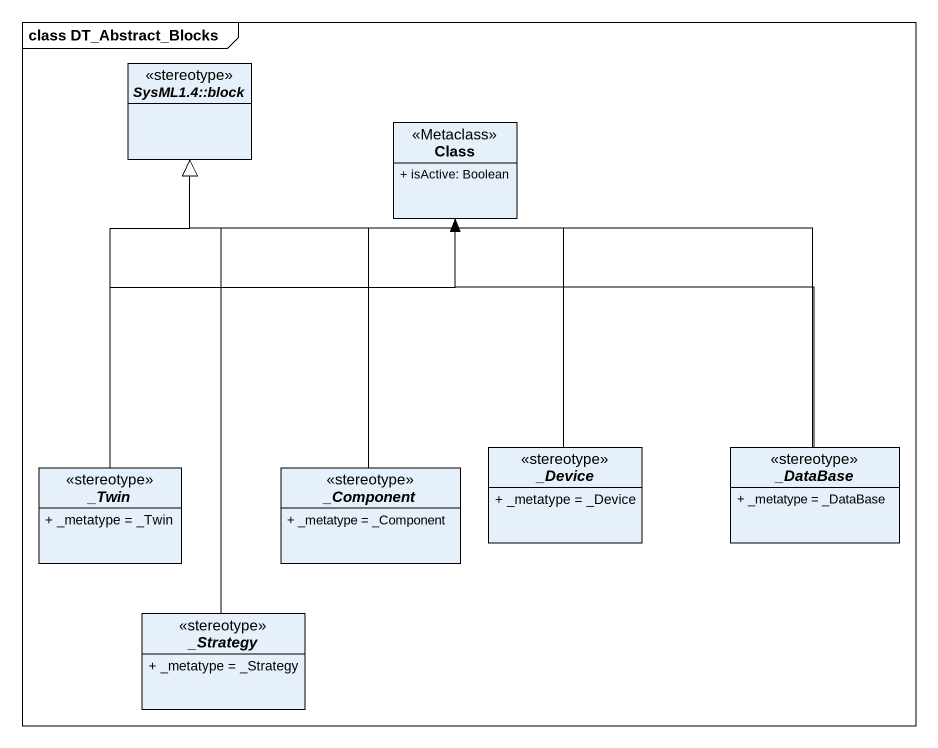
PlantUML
@startuml
mainframe class DT_Abstract_Blocks
hide circle
hide empty members
skinparam classAttributeIconSize 0
abstract class "SysML1.4::block" as SysML1_4_block <<stereotype>>
class "Class" as Class_ <<Metaclass>> {
  + isActive: Boolean
}
abstract class "_Twin" as Twin <<stereotype>> {
  + _metatype = _Twin
}
abstract class "_Component" as Component_ <<stereotype>> {
  + _metatype = _Component
}
abstract class "_Device" as Device <<stereotype>> {
  + _metatype = _Device
}
abstract class "_DataBase" as DataBase_ <<stereotype>> {
  + _metatype = _DataBase
}
abstract class "_Strategy" as Strategy <<stereotype>> {
  + _metatype = _Strategy
}
Twin -up-|> SysML1_4_block
Twin -up-> Class_
Component_ -up-|> SysML1_4_block
Component_ -up-> Class_
Device -up-|> SysML1_4_block
Device -up-> Class_
DataBase_ -up-|> SysML1_4_block
DataBase_ -up-> Class_
Strategy -up-|> SysML1_4_block
Strategy -up-> Class_
@enduml
